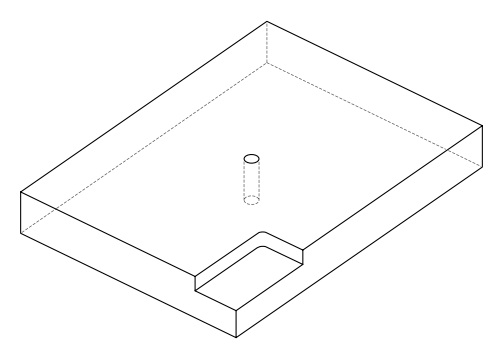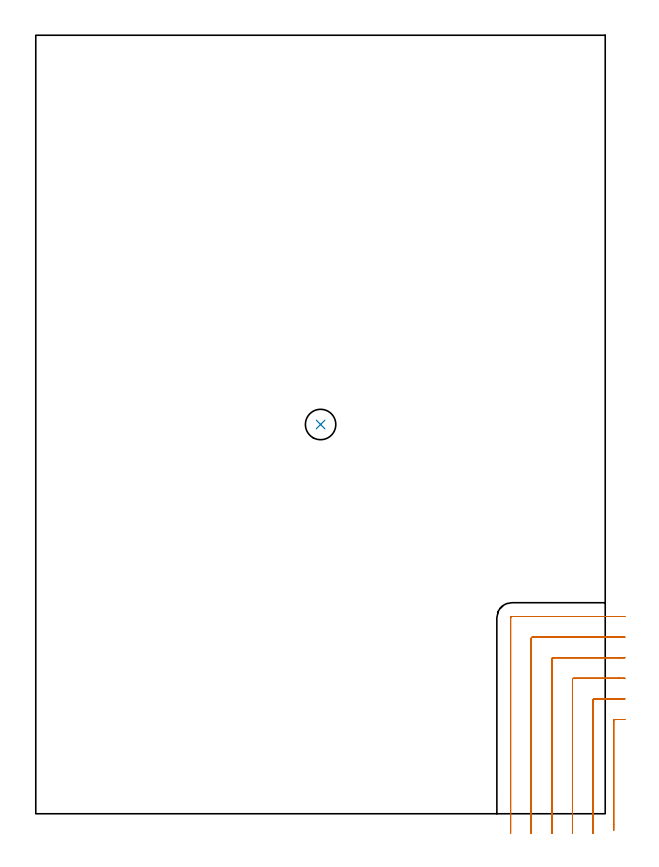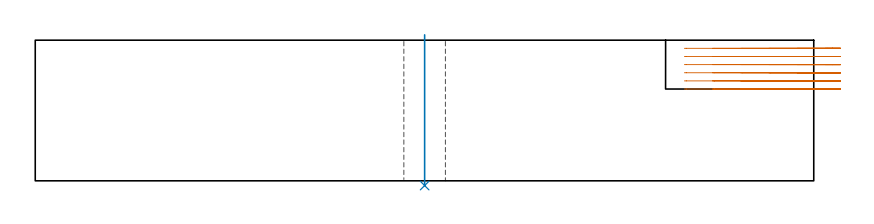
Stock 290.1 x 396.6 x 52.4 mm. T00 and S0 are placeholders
(PLAN: 2 operations, 1 tool changes, 9.5 min)
(1 MILL_CORNER_NOTCH_RECTANGULAR | CORNER_NOTCH_RECTANGULAR | UGT0201_103 | Follow Part, ap 3.5, ae 75% | 9.23 min | 107775 mm3)
(2 INDEXABLE_INSERT_DRILL_THROUGH_HOLE_FROM_SOLID | STEP1HOLE | NXT0302_002 | 0.23 min | 9873 mm3)
(TOOL UGT0201_103 | End Mill 14 mm | D14 FL19 Z2)
(TOOL NXT0302_002 | Index. Insert Drill 15.5mm [880-D1550L20-05] | D15.5 PA176 FL78 Z2)
(OP 1 MILL_CORNER_NOTCH_RECTANGULAR)
G17 G21 G94 G90
T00 M6
G54
G17 G0 G90 X300.1 Y48. S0 M3
G43 Z62.4 H0
Z49.367
G94 G1 X297.1 F250.
X295.095 F500.
G3 X294.4 Y47.305 R0.7
G1 Y-5.524
Y-8.524 F250.
G0 Z62.4
X300.1 Y58.5
Z49.367
G1 X297.1
X284.595 F500.
G3 X283.9 Y57.805 R0.7
G1 Y-7.
Y-10. F250.
G0 Z62.4
X300.1 Y69.
Z49.367
G1 X297.1
X274.096 F500.
G3 X273.4 Y68.304 R0.7
G1 Y-7.
Y-10. F250.
G0 Z62.4
X300.1 Y79.5
Z49.367
G1 X297.1
X263.596 F500.
G3 X262.9 Y78.804 R0.7
G1 Y-7.
Y-10. F250.
G0 Z62.4
X300.1 Y90.
Z49.367
G1 X297.1
X253.096 F500.
G3 X252.4 Y89.304 R0.7
G1 Y-7.
Y-10. F250.
G0 Z62.4
X300.1 Y100.5
Z49.367
G1 X297.1
X242.596 F500.
G3 X241.9 Y99.804 R0.7
G1 Y-7.
Y-10. F250.
G0 Z62.4
X300.1 Y48.
Z46.333
G1 X297.1
X295.095 F500.
G3 X294.4 Y47.305 R0.7
G1 Y-5.524
Y-8.524 F250.
G0 Z62.4
X300.1 Y58.5
Z46.333
G1 X297.1
X284.595 F500.
G3 X283.9 Y57.805 R0.7
G1 Y-7.
Y-10. F250.
G0 Z62.4
X300.1 Y69.
Z46.333
G1 X297.1
X274.096 F500.
G3 X273.4 Y68.304 R0.7
G1 Y-7.
Y-10. F250.
G0 Z62.4
X300.1 Y79.5
Z46.333
G1 X297.1
X263.596 F500.
G3 X262.9 Y78.804 R0.7
G1 Y-7.
Y-10. F250.
G0 Z62.4
X300.1 Y90.
Z46.333
G1 X297.1
X253.096 F500.
G3 X252.4 Y89.304 R0.7
G1 Y-7.
Y-10. F250.
G0 Z62.4
X300.1 Y100.5
Z46.333
G1 X297.1
X242.596 F500.
G3 X241.9 Y99.804 R0.7
G1 Y-7.
Y-10. F250.
G0 Z62.4
X300.1 Y48.
Z43.3
G1 X297.1
X295.095 F500.
G3 X294.4 Y47.305 R0.7
G1 Y-5.524
Y-8.524 F250.
G0 Z62.4
X300.1 Y58.5
Z43.3
G1 X297.1
X284.595 F500.
G3 X283.9 Y57.805 R0.7
G1 Y-7.
Y-10. F250.
G0 Z62.4
X300.1 Y69.
Z43.3
G1 X297.1
X274.096 F500.
G3 X273.4 Y68.304 R0.7
G1 Y-7.
Y-10. F250.
G0 Z62.4
X300.1 Y79.5
Z43.3
G1 X297.1
X263.596 F500.
G3 X262.9 Y78.804 R0.7
G1 Y-7.
Y-10. F250.
G0 Z62.4
X300.1 Y90.
Z43.3
G1 X297.1
X253.096 F500.
G3 X252.4 Y89.304 R0.7
G1 Y-7.
Y-10. F250.
G0 Z62.4
X300.1 Y100.5
Z43.3
G1 X297.1
X242.596 F500.
G3 X241.9 Y99.804 R0.7
G1 Y-7.
Y-10. F250.
G0 Z62.4
X300.1 Y48.
Z40.267
G1 X297.1
X295.095 F500.
G3 X294.4 Y47.305 R0.7
G1 Y-5.524
Y-8.524 F250.
G0 Z62.4
X300.1 Y58.5
Z40.267
G1 X297.1
X284.595 F500.
G3 X283.9 Y57.805 R0.7
G1 Y-7.
Y-10. F250.
G0 Z62.4
X300.1 Y69.
Z40.267
G1 X297.1
X274.096 F500.
G3 X273.4 Y68.304 R0.7
G1 Y-7.
Y-10. F250.
G0 Z62.4
X300.1 Y79.5
Z40.267
G1 X297.1
X263.596 F500.
G3 X262.9 Y78.804 R0.7
G1 Y-7.
Y-10. F250.
G0 Z62.4
X300.1 Y90.
Z40.267
G1 X297.1
X253.096 F500.
G3 X252.4 Y89.304 R0.7
G1 Y-7.
Y-10. F250.
G0 Z62.4
X300.1 Y100.5
Z40.267
G1 X297.1
X242.596 F500.
G3 X241.9 Y99.804 R0.7
G1 Y-7.
Y-10. F250.
G0 Z62.4
X300.1 Y48.
Z37.233
G1 X297.1
X295.095 F500.
G3 X294.4 Y47.305 R0.7
G1 Y-5.524
Y-8.524 F250.
G0 Z62.4
X300.1 Y58.5
Z37.233
G1 X297.1
X284.595 F500.
G3 X283.9 Y57.805 R0.7
G1 Y-7.
Y-10. F250.
G0 Z62.4
X300.1 Y69.
Z37.233
G1 X297.1
X274.096 F500.
G3 X273.4 Y68.304 R0.7
G1 Y-7.
Y-10. F250.
G0 Z62.4
X300.1 Y79.5
Z37.233
G1 X297.1
X263.596 F500.
G3 X262.9 Y78.804 R0.7
G1 Y-7.
Y-10. F250.
G0 Z62.4
X300.1 Y90.
Z37.233
G1 X297.1
X253.096 F500.
G3 X252.4 Y89.304 R0.7
G1 Y-7.
Y-10. F250.
G0 Z62.4
X300.1 Y100.5
Z37.233
G1 X297.1
X242.596 F500.
G3 X241.9 Y99.804 R0.7
G1 Y-7.
Y-10. F250.
G0 Z62.4
X300.1 Y48.
Z34.2
G1 X297.1
X295.095 F500.
G3 X294.4 Y47.305 R0.7
G1 Y-5.524
Y-8.524 F250.
G0 Z62.4
X300.1 Y58.5
Z34.2
G1 X297.1
X284.595 F500.
G3 X283.9 Y57.805 R0.7
G1 Y-7.
Y-10. F250.
G0 Z62.4
X300.1 Y69.
Z34.2
G1 X297.1
X274.096 F500.
G3 X273.4 Y68.304 R0.7
G1 Y-7.
Y-10. F250.
G0 Z62.4
X300.1 Y79.5
Z34.2
G1 X297.1
X263.596 F500.
G3 X262.9 Y78.804 R0.7
G1 Y-7.
Y-10. F250.
G0 Z62.4
X300.1 Y90.
Z34.2
G1 X297.1
X253.096 F500.
G3 X252.4 Y89.304 R0.7
G1 Y-7.
Y-10. F250.
G0 Z62.4
X300.1 Y100.5
Z34.2
G1 X297.1
X242.596 F500.
G3 X241.9 Y99.804 R0.7
G1 Y-7.
Y-10. F250.
G0 Z62.4
M5
M2
(OP 2 INDEXABLE_INSERT_DRILL_THROUGH_HOLE_FROM_SOLID)
G17 G21 G94 G90
T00 M6
G54
G17 G0 G90 X145.1 Y198.3 S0 M3
G43 Z62.4 H1
G94 G81 G98 Z-1.771 F250. R54.4
G80
M5
M2
